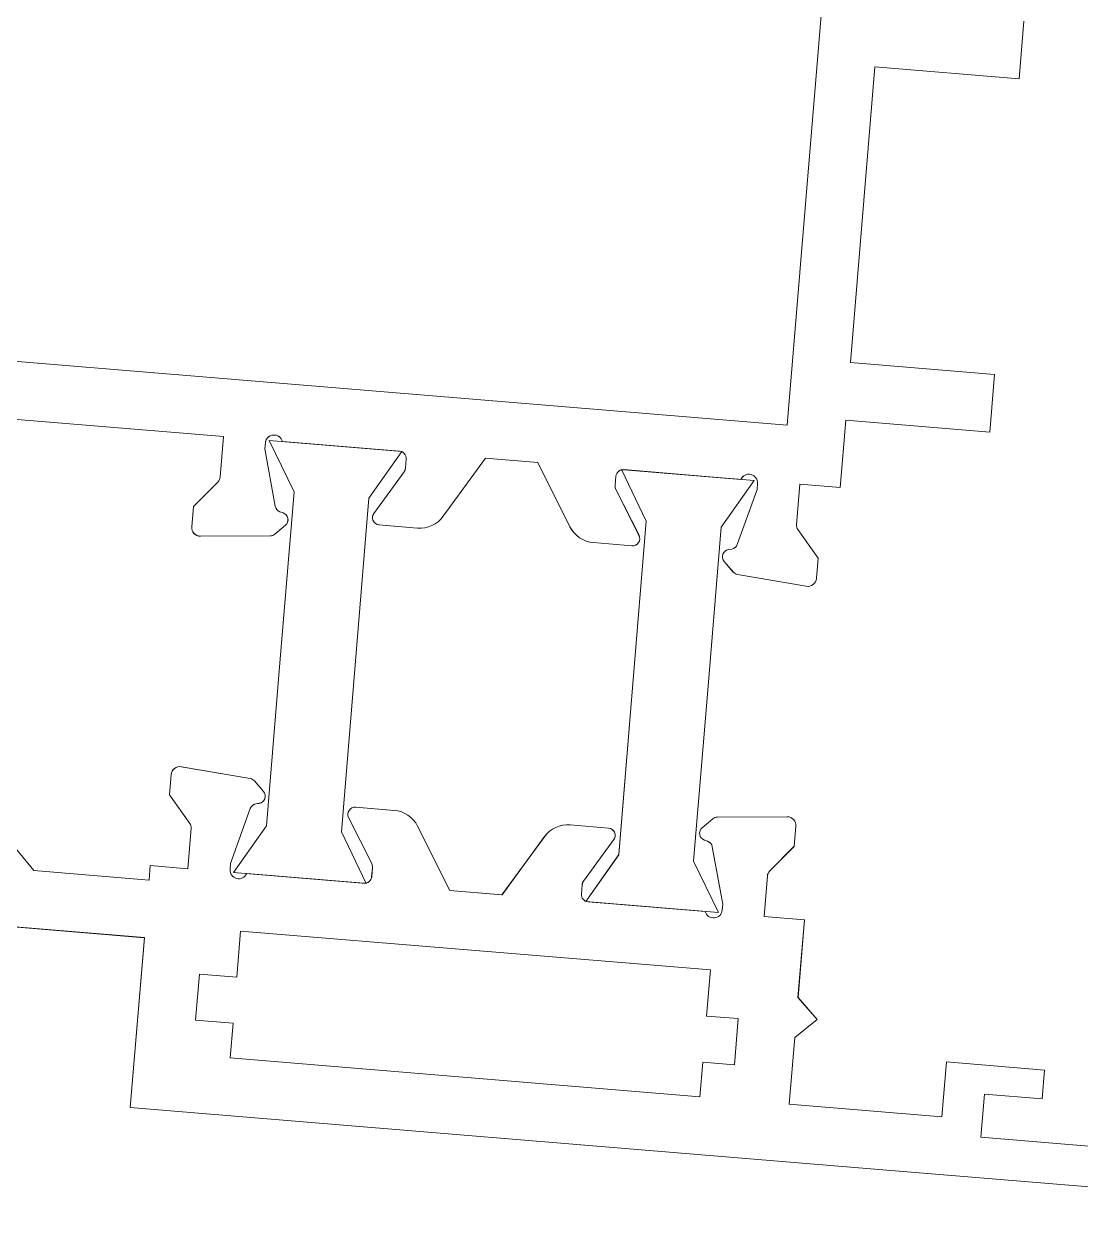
# Model space of a CAD drawing. Header units: millimetres. Extents: x 26282 to 30760, y 1404 to 4574.
# Drawn here: x 29322.618 to 29326.274, y 3489.662 to 3493.82 of the extents above; entities that cross this region are included whole.
import ezdxf

# ---------------------------------------------------------------- set-up
doc = ezdxf.new("R2010")
doc.units = ezdxf.units.MM
doc.header["$LTSCALE"] = 0.25
doc.layers.add('AB-DUV', color=4, linetype='Continuous', lineweight=50)
doc.layers.add('DOĞRAMA', color=30, linetype='Continuous', lineweight=20)

# ---------------------------------------------------------------- blocks, each defined once
blk = doc.blocks.new('CHD60E28', base_point=(0, -82.8))
at = {"color": 40, "linetype": 'Continuous'}
for points in [[(1.4, -10.3), (1.4, -20.3), (2.9, -20.3), (2.9, -18.3), (3.9, -18.3), (3.9, -21.7), (2, -21.7), (2, -27), (4.305342, -27), (5, -26.28066), (5.694659, -27), (8.4, -27), (8.4, -28.4), (9.809008, -28.4, 0.176327), (9.969705, -28.341511), (10.9, -27.5609), (11.6, -27.5609, -0.43976), (11.898858, -27.887046), (11.688329, -30.293409, -0.176327), (11.616057, -30.448396), (11.276777, -30.787677, -0.577351), (10.858518, -30.675605), (10.827653, -30.560412, 0.267949), (10.650876, -30.383636), (8.7, -29.8609), (8.5, -29.8609, 0.842899), (8.4, -30.443742), (8.4, -34.5109, 0.414213), (8.65, -34.7609), (8.971194, -34.7609, 0.137838), (9.101447, -34.724288), (10.619748, -33.797512, -0.585341), (11, -34.0109), (11, -35.347384, -0.261351), (10.521011, -36.200935), (8.4, -37.495605), (8.4, -39.304394), (10.52101, -40.599064, -0.261351), (11.000001, -41.452615), (11, -42.789099, -0.585341), (10.619748, -43.002487), (9.101446, -42.075712, 0.137838), (8.971194, -42.0391), (8.65, -42.039099, 0.414213), (8.399999, -42.2891), (8.4, -46.356257, 0.842899), (8.5, -46.939099), (8.7, -46.939099), (10.650876, -46.416364, 0.267949), (10.827654, -46.239588), (10.858519, -46.124395, -0.577351), (11.276776, -46.012322), (11.616057, -46.351603, -0.176327), (11.688329, -46.50659), (11.898859, -48.912953, -0.43976), (11.6, -49.2391), (10.9, -49.239099), (9.969705, -48.458489, 0.176327), (9.809008, -48.4), (8.4, -48.4), (8.4, -49.7), (7.9, -49.7), (7.9, -53.705341), (8.61934, -54.4)], [(23.4, -58.799999), (23.4, -48.4), (21.990993, -48.4, 0.176327), (21.830296, -48.458489), (20.9, -49.239099), (20.2, -49.239099, -0.43976), (19.901142, -48.912953), (20.111671, -46.506591, -0.176327), (20.183943, -46.351603), (20.523224, -46.012323, -0.577351), (20.941481, -46.124395), (20.972347, -46.239587, 0.267949), (21.149124, -46.416364), (23.1, -46.939099), (23.3, -46.939099, 0.842899), (23.4, -46.356257), (23.4, -42.289099, 0.414213), (23.149999, -42.0391), (22.828807, -42.039099, 0.137838), (22.698554, -42.075711), (21.180253, -43.002487, -0.585341), (20.799999, -42.7891), (20.8, -41.452615, -0.261351), (21.278991, -40.599064), (23.4, -39.304394), (23.4, -37.495605), (21.278991, -36.200935, -0.261351), (20.800001, -35.347385), (20.8, -34.0109, -0.585341), (21.180252, -33.797512), (22.698554, -34.724288, 0.137838), (22.828807, -34.760901), (23.15, -34.7609, 0.414213), (23.4, -34.5109), (23.4, -30.443743, 0.842899), (23.3, -29.860899), (23.1, -29.8609), (21.149124, -30.383636, 0.267949), (20.972348, -30.560413), (20.941482, -30.675605, -0.577351), (20.523223, -30.787677), (20.183943, -30.448396, -0.176327), (20.111672, -30.293408), (19.901142, -27.887047, -0.43976), (20.199999, -27.5609), (20.9, -27.5609), (21.830296, -28.341511, 0.176327), (21.990993, -28.4), (23.4, -28.4), (23.4, -27), (25.74, -27), (25.74, -22), (27.74, -22), (27.74, -27), (38, -27), (38, -22), (40, -22, -0.414213)]]:
    blk.add_lwpolyline(points, format="xyb", dxfattribs=at)
blk.add_lwpolyline([(5.9, -59.099999), (5.9, -49.7), (0, -49.7), (0, -49.7), (0, -24.85), (0, 0)], dxfattribs=at)
blk.add_lwpolyline([(65, -43.55084), (65, -28.301681, 0.414213), (62, -25.301681), (60, -25.30168), (60, -29), (25.4, -29), (25.4, -58.8), (29.864701, -58.8), (32.462777, -63.3), (38, -63.3), (38, -58.8), (65, -58.8), (65, -43.55084)], format="xyb", close=True, dxfattribs=at)
blk.add_lwpolyline([(3.2, -29.55), (3.2, -30.1), (2, -30.1), (2, -46.4), (3.2, -46.4), (3.2, -47.7), (4.8, -47.7), (4.8, -46.4), (6.4, -46.4), (6.4, -30.1), (4.8, -30.1), (4.8, -29), (3.2, -29), (3.2, -29.55)], close=True, dxfattribs=at)
at = {"color": 4, "linetype": 'Continuous'}
for points in [[(10.113, -33.587833), (8.4, -34.587833), (8.4, -29.987833), (10.1, -30.987833), (15.9, -30.987833), (21.7, -30.987833), (23.4, -29.987833), (23.4, -34.587833), (21.687, -33.587833), (15.9, -33.587833), (10.113, -33.587833)], [(10.113, -43.212166), (8.4, -42.212166), (8.4, -46.812166), (10.1, -45.812166), (15.9, -45.812166), (21.7, -45.812166), (23.4, -46.812166), (23.4, -42.212166), (21.687, -43.212166), (15.9, -43.212166), (10.113, -43.212166)]]:
    blk.add_lwpolyline(points, close=True, dxfattribs=at)
blk = doc.blocks.new('CHD10-3111', base_point=(3855.389827, -8975.811796))
at = {"color": 40, "linetype": 'Continuous'}
blk.add_lwpolyline([(3855.389827, -8949.111796), (3879.389827, -8949.111796), (3879.389827, -8971.111796), (3877.889827, -8971.111796), (3877.889827, -8970.611796), (3875.789827, -8970.611796, 0.414276), (3875.289827, -8971.111902), (3875.289827, -8973.411796), (3875.891113, -8973.764938, -0.44986), (3875.948899, -8974.058621), (3874.687602, -8975.51474, -0.717959), (3873.789827, -8975.211796), (3873.789827, -8970.111796, -0.414242), (3874.789923, -8969.111796), (3876.40713, -8969.111796, 0.409111), (3877.406977, -8968.129248), (3877.703866, -8951.120522, 0.419335), (3877.203942, -8950.611796), (3858.289827, -8950.611796, 0.414214), (3857.789827, -8951.111796), (3857.789827, -8954.510299, 0.096347), (3857.826278, -8954.697709), (3862.331086, -8965.847499, -0.096289), (3862.789827, -8968.20752), (3862.789827, -8975.311796, -0.679855), (3861.925103, -8975.653814), (3860.044019, -8973.648631, -0.65679), (3860.189935, -8973.311796), (3861.289827, -8973.311796, 0.414214), (3861.489827, -8973.111796), (3861.489827, -8968.20752, 0.096295), (3861.125704, -8966.334383), (3856.526235, -8954.950297, -0.096289), (3856.489827, -8954.762994), (3856.489827, -8952.011796), (3855.389827, -8952.011796), (3855.389827, -8949.111796)], format="xyb", close=True, dxfattribs=at)
blk = doc.blocks.new('A$C3DEF5641')
at = {"layer": 'DOĞRAMA', "color": 163, "xscale": -1, "rotation": 270}
for name, p in [('CHD60E28', (55.833, 51.924)), ('CHD10-3111', (111.933, 87.924))]:
    blk.add_blockref(name, p, dxfattribs=at)
blk = doc.blocks.new('A$C187D15ED')
at = {"layer": 'DOĞRAMA', "color": 163, "xscale": 0.1, "yscale": 0.1, "zscale": 0.1, "rotation": 355.2754398313509}
blk.add_blockref('A$C3DEF5641', (9743.2711, 3280.6018, -134.2241), dxfattribs=at)
blk.add_blockref('A$C3DEF5641', (9743.2711, 3280.6018, -134.2241), dxfattribs=at)

msp = doc.modelspace()

# ---------------------------------------------------------------- block references
at = {"layer": 'AB-DUV', "ltscale": 100}
msp.add_blockref('A$C187D15ED', (19570.4239, 205.0275, 5.1264), dxfattribs=at)

# ---------------------------------------------------------------- next in the draw order: linework, layer by layer
at = {"layer": 'DOĞRAMA', "color": 40, "linetype": 'Continuous', "elevation": -129.0977}
msp.add_lwpolyline([(29324.134, 3496.4989), (29325.6538, 3496.3733, -0.414213), (29325.928, 3496.0496), (29325.9116, 3495.8503), (29325.543, 3495.8807), (29325.258, 3492.4325), (29322.2881, 3492.6779), (29322.3249, 3493.1229), (29321.8978, 3493.4189), (29321.9434, 3493.9707), (29322.3919, 3493.9337), (29322.6143, 3496.6245), (29324.134, 3496.4989)], format="xyb", close=True, dxfattribs=at)
msp.add_lwpolyline([(29324.134, 3496.4989), (29325.6538, 3496.3733, -0.414213), (29325.928, 3496.0496), (29325.9116, 3495.8503), (29325.543, 3495.8807), (29325.258, 3492.4325), (29322.2881, 3492.6779), (29322.3249, 3493.1229), (29321.8978, 3493.4189), (29321.9434, 3493.9707), (29322.3919, 3493.9337), (29322.6143, 3496.6245), (29324.134, 3496.4989)], format="xyb", close=True, dxfattribs=at)
for points in [[(29322.2717, 3492.4786), (29323.3081, 3492.393), (29323.2965, 3492.2525, -0.176327), (29323.2894, 3492.237), (29323.2039, 3492.1507), (29323.1982, 3492.0809, 0.43976), (29323.2282, 3492.0485), (29323.4697, 3492.0496, 0.176327), (29323.4858, 3492.0556), (29323.5224, 3492.0866, 0.577351), (29323.5147, 3492.1292), (29323.5034, 3492.1332, -0.267949), (29323.4873, 3492.1523), (29323.4513, 3492.351), (29323.4529, 3492.371, -0.842899), (29323.5118, 3492.3761), (29323.9171, 3492.3426, -0.414213), (29323.94, 3492.3156), (29323.9374, 3492.2836, -0.137838), (29323.9326, 3492.271), (29323.8278, 3492.1273, 0.585341), (29323.8459, 3492.0876), (29323.9791, 3492.0766, 0.261351), (29324.0681, 3492.1173), (29324.2146, 3492.318), (29324.3949, 3492.3031), (29324.5064, 3492.0811, 0.261351), (29324.5875, 3492.0263), (29324.7207, 3492.0153, 0.585341), (29324.7451, 3492.0515), (29324.6653, 3492.2104, -0.137838), (29324.6627, 3492.2237), (29324.6653, 3492.2557, -0.414213), (29324.6923, 3492.2786), (29325.0977, 3492.2451, -0.842899), (29325.1549, 3492.2303), (29325.1533, 3492.2104), (29325.0851, 3492.0202, -0.267949), (29325.066, 3492.0041), (29325.0543, 3492.0019, 0.577351), (29325.0397, 3491.9612), (29325.0707, 3491.9246, 0.176327), (29325.0856, 3491.9161), (29325.3236, 3491.8753, 0.43976), (29325.3586, 3491.9024), (29325.3644, 3491.9722), (29325.2942, 3492.0713, -0.176327), (29325.2897, 3492.0878), (29325.3013, 3492.2282), (29325.4409, 3492.2167), (29325.4601, 3492.4499), (29325.9584, 3492.4087), (29325.9749, 3492.608), (29325.4766, 3492.6492), (29325.5611, 3493.6717), (29326.0594, 3493.6305), (29326.0759, 3493.8299, 0.414213)], [(29322.2717, 3492.4786), (29323.3081, 3492.393), (29323.2965, 3492.2525, -0.176327), (29323.2894, 3492.237), (29323.2039, 3492.1507), (29323.1982, 3492.0809, 0.43976), (29323.2282, 3492.0485), (29323.4697, 3492.0496, 0.176327), (29323.4858, 3492.0556), (29323.5224, 3492.0866, 0.577351), (29323.5147, 3492.1292), (29323.5034, 3492.1332, -0.267949), (29323.4873, 3492.1523), (29323.4513, 3492.351), (29323.4529, 3492.371, -0.842899), (29323.5118, 3492.3761), (29323.9171, 3492.3426, -0.414213), (29323.94, 3492.3156), (29323.9374, 3492.2836, -0.137838), (29323.9326, 3492.271), (29323.8278, 3492.1273, 0.585341), (29323.8459, 3492.0876), (29323.9791, 3492.0766, 0.261351), (29324.0681, 3492.1173), (29324.2146, 3492.318), (29324.3949, 3492.3031), (29324.5064, 3492.0811, 0.261351), (29324.5875, 3492.0263), (29324.7207, 3492.0153, 0.585341), (29324.7451, 3492.0515), (29324.6653, 3492.2104, -0.137838), (29324.6627, 3492.2237), (29324.6653, 3492.2557, -0.414213), (29324.6923, 3492.2786), (29325.0977, 3492.2451, -0.842899), (29325.1549, 3492.2303), (29325.1533, 3492.2104), (29325.0851, 3492.0202, -0.267949), (29325.066, 3492.0041), (29325.0543, 3492.0019, 0.577351), (29325.0397, 3491.9612), (29325.0707, 3491.9246, 0.176327), (29325.0856, 3491.9161), (29325.3236, 3491.8753, 0.43976), (29325.3586, 3491.9024), (29325.3644, 3491.9722), (29325.2942, 3492.0713, -0.176327), (29325.2897, 3492.0878), (29325.3013, 3492.2282), (29325.4409, 3492.2167), (29325.4601, 3492.4499), (29325.9584, 3492.4087), (29325.9749, 3492.608), (29325.4766, 3492.6492), (29325.5611, 3493.6717), (29326.0594, 3493.6305), (29326.0759, 3493.8299, 0.414213)], [(29326.924, 3489.8866), (29325.9274, 3489.969), (29325.9397, 3490.1185), (29326.1391, 3490.102), (29326.1473, 3490.2017), (29325.8084, 3490.2297), (29325.7928, 3490.0403), (29325.2646, 3490.084), (29325.2836, 3490.3137), (29325.361, 3490.377), (29325.295, 3490.4522), (29325.3173, 3490.7218), (29325.1778, 3490.7333), (29325.1894, 3490.8737, -0.176327), (29325.1965, 3490.8893), (29325.282, 3490.9756), (29325.2878, 3491.0453, 0.43976), (29325.2577, 3491.0778), (29325.0162, 3491.0766, 0.176327), (29325.0001, 3491.0707), (29324.9635, 3491.0397, 0.577351), (29324.9713, 3490.9971), (29324.9825, 3490.9931, -0.267949), (29324.9986, 3490.974), (29325.0347, 3490.7752), (29325.033, 3490.7553, -0.842899), (29324.9741, 3490.7502), (29324.5688, 3490.7836, -0.414213), (29324.5459, 3490.8106), (29324.5486, 3490.8426, -0.137838), (29324.5533, 3490.8553), (29324.6582, 3490.999, 0.585341), (29324.64, 3491.0386), (29324.5068, 3491.0497, 0.261351), (29324.4178, 3491.009), (29324.2713, 3490.8082), (29324.0911, 3490.8231), (29323.9795, 3491.0452, 0.261351), (29323.8984, 3491.0999), (29323.7652, 3491.111, 0.585341), (29323.7408, 3491.0748), (29323.8206, 3490.9159, -0.137838), (29323.8232, 3490.9026), (29323.8206, 3490.8706, -0.414213), (29323.7936, 3490.8477), (29323.3883, 3490.8812, -0.842899), (29323.331, 3490.896), (29323.3326, 3490.9159), (29323.4008, 3491.106, -0.267949), (29323.4199, 3491.1222), (29323.4316, 3491.1243, 0.577351), (29323.4462, 3491.1651), (29323.4152, 3491.2017, 0.176327), (29323.4004, 3491.2102), (29323.1623, 3491.251, 0.43976), (29323.1273, 3491.2239), (29323.1216, 3491.1541), (29323.1917, 3491.055, -0.176327), (29323.1962, 3491.0385), (29323.1846, 3490.898), (29323.055, 3490.9088), (29323.0509, 3490.8589), (29322.6517, 3490.8919), (29322.5884, 3490.9693)], [(29326.924, 3489.8866), (29325.9274, 3489.969), (29325.9397, 3490.1185), (29326.1391, 3490.102), (29326.1473, 3490.2017), (29325.8084, 3490.2297), (29325.7928, 3490.0403), (29325.2646, 3490.084), (29325.2836, 3490.3137), (29325.361, 3490.377), (29325.295, 3490.4522), (29325.3173, 3490.7218), (29325.1778, 3490.7333), (29325.1894, 3490.8737, -0.176327), (29325.1965, 3490.8893), (29325.282, 3490.9756), (29325.2878, 3491.0453, 0.43976), (29325.2577, 3491.0778), (29325.0162, 3491.0766, 0.176327), (29325.0001, 3491.0707), (29324.9635, 3491.0397, 0.577351), (29324.9713, 3490.9971), (29324.9825, 3490.9931, -0.267949), (29324.9986, 3490.974), (29325.0347, 3490.7752), (29325.033, 3490.7553, -0.842899), (29324.9741, 3490.7502), (29324.5688, 3490.7836, -0.414213), (29324.5459, 3490.8106), (29324.5486, 3490.8426, -0.137838), (29324.5533, 3490.8553), (29324.6582, 3490.999, 0.585341), (29324.64, 3491.0386), (29324.5068, 3491.0497, 0.261351), (29324.4178, 3491.009), (29324.2713, 3490.8082), (29324.0911, 3490.8231), (29323.9795, 3491.0452, 0.261351), (29323.8984, 3491.0999), (29323.7652, 3491.111, 0.585341), (29323.7408, 3491.0748), (29323.8206, 3490.9159, -0.137838), (29323.8232, 3490.9026), (29323.8206, 3490.8706, -0.414213), (29323.7936, 3490.8477), (29323.3883, 3490.8812, -0.842899), (29323.331, 3490.896), (29323.3326, 3490.9159), (29323.4008, 3491.106, -0.267949), (29323.4199, 3491.1222), (29323.4316, 3491.1243, 0.577351), (29323.4462, 3491.1651), (29323.4152, 3491.2017, 0.176327), (29323.4004, 3491.2102), (29323.1623, 3491.251, 0.43976), (29323.1273, 3491.2239), (29323.1216, 3491.1541), (29323.1917, 3491.055, -0.176327), (29323.1962, 3491.0385), (29323.1846, 3490.898), (29323.055, 3490.9088), (29323.0509, 3490.8589), (29322.6517, 3490.8919), (29322.5884, 3490.9693)]]:
    msp.add_lwpolyline(points, format="xyb", dxfattribs=at)
at = {"layer": 'DOĞRAMA', "color": 4, "linetype": 'Continuous', "elevation": -129.0977}
for points in [[(29323.7157, 3491.026), (29323.8013, 3490.8471), (29323.3428, 3490.885), (29323.4565, 3491.0462), (29323.5043, 3491.6242), (29323.552, 3492.2022), (29323.4664, 3492.3799), (29323.9248, 3492.342), (29323.811, 3492.1795), (29323.7634, 3491.6028), (29323.7157, 3491.026)], [(29323.7157, 3491.026), (29323.8013, 3490.8471), (29323.3428, 3490.885), (29323.4565, 3491.0462), (29323.5043, 3491.6242), (29323.552, 3492.2022), (29323.4664, 3492.3799), (29323.9248, 3492.342), (29323.811, 3492.1795), (29323.7634, 3491.6028), (29323.7157, 3491.026)], [(29324.6749, 3490.9468), (29324.5611, 3490.7843), (29325.0195, 3490.7464), (29324.9339, 3490.9241), (29324.9817, 3491.5021), (29325.0294, 3492.0801), (29325.1431, 3492.2413), (29324.6847, 3492.2792), (29324.7702, 3492.1002), (29324.7225, 3491.5235), (29324.6749, 3490.9468)], [(29324.6749, 3490.9468), (29324.5611, 3490.7843), (29325.0195, 3490.7464), (29324.9339, 3490.9241), (29324.9817, 3491.5021), (29325.0294, 3492.0801), (29325.1431, 3492.2413), (29324.6847, 3492.2792), (29324.7702, 3492.1002), (29324.7225, 3491.5235), (29324.6749, 3490.9468)]]:
    msp.add_lwpolyline(points, close=True, dxfattribs=at)
at = {"layer": 'DOĞRAMA', "color": 40, "linetype": 'Continuous', "elevation": -129.0977}
msp.add_lwpolyline([(29322.0976, 3490.737), (29323.0344, 3490.6596), (29322.9858, 3490.0716), (29322.9858, 3490.0716), (29325.4624, 3489.8669), (29327.939, 3489.6623)], dxfattribs=at)
msp.add_lwpolyline([(29322.0976, 3490.737), (29323.0344, 3490.6596), (29322.9858, 3490.0716), (29322.9858, 3490.0716), (29325.4624, 3489.8669), (29327.939, 3489.6623)], dxfattribs=at)
msp.add_lwpolyline([(29325.0203, 3490.2246), (29324.9655, 3490.2291), (29324.9557, 3490.1095), (29323.3312, 3490.2437), (29323.3411, 3490.3633), (29323.2115, 3490.374), (29323.2247, 3490.5335), (29323.3543, 3490.5228), (29323.3674, 3490.6823), (29324.9919, 3490.548), (29324.9787, 3490.3885), (29325.0883, 3490.3795), (29325.0752, 3490.22), (29325.0203, 3490.2246)], close=True, dxfattribs=at)
msp.add_lwpolyline([(29325.0203, 3490.2246), (29324.9655, 3490.2291), (29324.9557, 3490.1095), (29323.3312, 3490.2437), (29323.3411, 3490.3633), (29323.2115, 3490.374), (29323.2247, 3490.5335), (29323.3543, 3490.5228), (29323.3674, 3490.6823), (29324.9919, 3490.548), (29324.9787, 3490.3885), (29325.0883, 3490.3795), (29325.0752, 3490.22), (29325.0203, 3490.2246)], close=True, dxfattribs=at)

doc.saveas('drawing.dxf')
